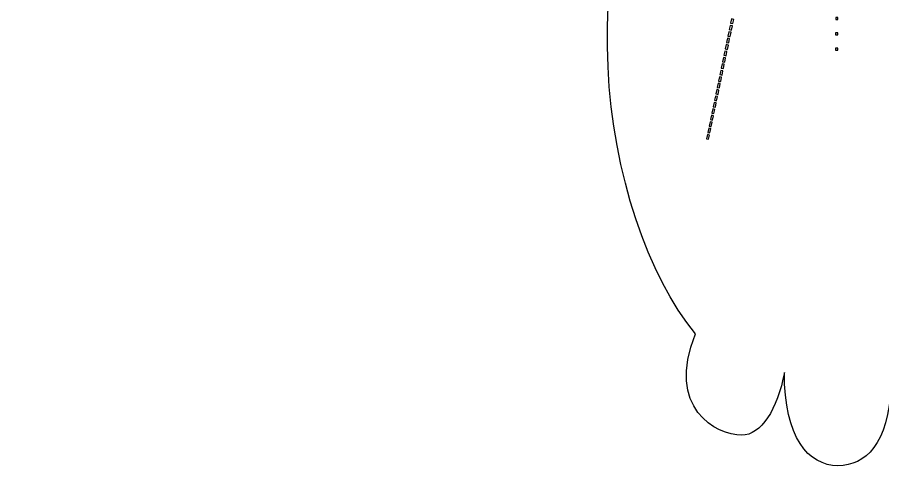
# Model space of a CAD drawing. Header units: centimetres. Extents: x -14.4 to 14.4, y -14.4 to 14.4.
# Drawn here: x -13.05 to 0.59, y -13.32 to -6.26 of the extents above; entities that cross this region are included whole.
import ezdxf
from ezdxf.lldxf.tags import DXFTag

# ---------------------------------------------------------------- set-up
doc = ezdxf.new("R2010")
doc.units = ezdxf.units.CM
doc.header["$MEASUREMENT"] = 0
doc.layers.add('Layer 1', color=7, linetype='Continuous')
tags = doc.linetypes.add('New Line1', pattern=[39354470.199999996, 4372718.9, -34981751.3]).pattern_tags.tags
tags[6:7] = [DXFTag(74, 4), DXFTag(75, 0), DXFTag(340, '0'), DXFTag(46, 1.0), DXFTag(50, 0.0), DXFTag(44, 0.0), DXFTag(45, 0.0)]
tags[4:5] = [DXFTag(74, 4), DXFTag(75, 0), DXFTag(340, '0'), DXFTag(46, 1.0), DXFTag(50, 0.0), DXFTag(44, 0.0), DXFTag(45, 0.0)]
tags = doc.linetypes.add('New Line449', pattern=[39354470.199999996, 4372718.9, -34981751.3]).pattern_tags.tags
tags[6:7] = [DXFTag(74, 4), DXFTag(75, 0), DXFTag(340, '0'), DXFTag(46, 1.0), DXFTag(50, 0.0), DXFTag(44, 0.0), DXFTag(45, 0.0)]
tags[4:5] = [DXFTag(74, 4), DXFTag(75, 0), DXFTag(340, '0'), DXFTag(46, 1.0), DXFTag(50, 0.0), DXFTag(44, 0.0), DXFTag(45, 0.0)]
tags = doc.linetypes.add('New Line450', pattern=[39354470.199999996, 4372718.9, -34981751.3]).pattern_tags.tags
tags[6:7] = [DXFTag(74, 4), DXFTag(75, 0), DXFTag(340, '0'), DXFTag(46, 1.0), DXFTag(50, 0.0), DXFTag(44, 0.0), DXFTag(45, 0.0)]
tags[4:5] = [DXFTag(74, 4), DXFTag(75, 0), DXFTag(340, '0'), DXFTag(46, 1.0), DXFTag(50, 0.0), DXFTag(44, 0.0), DXFTag(45, 0.0)]
tags = doc.linetypes.add('New Line452', pattern=[39354470.199999996, 4372718.9, -34981751.3]).pattern_tags.tags
tags[6:7] = [DXFTag(74, 4), DXFTag(75, 0), DXFTag(340, '0'), DXFTag(46, 1.0), DXFTag(50, 0.0), DXFTag(44, 0.0), DXFTag(45, 0.0)]
tags[4:5] = [DXFTag(74, 4), DXFTag(75, 0), DXFTag(340, '0'), DXFTag(46, 1.0), DXFTag(50, 0.0), DXFTag(44, 0.0), DXFTag(45, 0.0)]
tags = doc.linetypes.add('New Line454', pattern=[39354470.199999996, 4372718.9, -34981751.3]).pattern_tags.tags
tags[6:7] = [DXFTag(74, 4), DXFTag(75, 0), DXFTag(340, '0'), DXFTag(46, 1.0), DXFTag(50, 0.0), DXFTag(44, 0.0), DXFTag(45, 0.0)]
tags[4:5] = [DXFTag(74, 4), DXFTag(75, 0), DXFTag(340, '0'), DXFTag(46, 1.0), DXFTag(50, 0.0), DXFTag(44, 0.0), DXFTag(45, 0.0)]
tags = doc.linetypes.add('New Line456', pattern=[39354470.199999996, 4372718.9, -34981751.3]).pattern_tags.tags
tags[6:7] = [DXFTag(74, 4), DXFTag(75, 0), DXFTag(340, '0'), DXFTag(46, 1.0), DXFTag(50, 0.0), DXFTag(44, 0.0), DXFTag(45, 0.0)]
tags[4:5] = [DXFTag(74, 4), DXFTag(75, 0), DXFTag(340, '0'), DXFTag(46, 1.0), DXFTag(50, 0.0), DXFTag(44, 0.0), DXFTag(45, 0.0)]
tags = doc.linetypes.add('New Line457', pattern=[39354470.199999996, 4372718.9, -34981751.3]).pattern_tags.tags
tags[6:7] = [DXFTag(74, 4), DXFTag(75, 0), DXFTag(340, '0'), DXFTag(46, 1.0), DXFTag(50, 0.0), DXFTag(44, 0.0), DXFTag(45, 0.0)]
tags[4:5] = [DXFTag(74, 4), DXFTag(75, 0), DXFTag(340, '0'), DXFTag(46, 1.0), DXFTag(50, 0.0), DXFTag(44, 0.0), DXFTag(45, 0.0)]
tags = doc.linetypes.add('New Line459', pattern=[39354470.199999996, 4372718.9, -34981751.3]).pattern_tags.tags
tags[6:7] = [DXFTag(74, 4), DXFTag(75, 0), DXFTag(340, '0'), DXFTag(46, 1.0), DXFTag(50, 0.0), DXFTag(44, 0.0), DXFTag(45, 0.0)]
tags[4:5] = [DXFTag(74, 4), DXFTag(75, 0), DXFTag(340, '0'), DXFTag(46, 1.0), DXFTag(50, 0.0), DXFTag(44, 0.0), DXFTag(45, 0.0)]
tags = doc.linetypes.add('New Line461', pattern=[39354470.199999996, 4372718.9, -34981751.3]).pattern_tags.tags
tags[6:7] = [DXFTag(74, 4), DXFTag(75, 0), DXFTag(340, '0'), DXFTag(46, 1.0), DXFTag(50, 0.0), DXFTag(44, 0.0), DXFTag(45, 0.0)]
tags[4:5] = [DXFTag(74, 4), DXFTag(75, 0), DXFTag(340, '0'), DXFTag(46, 1.0), DXFTag(50, 0.0), DXFTag(44, 0.0), DXFTag(45, 0.0)]
tags = doc.linetypes.add('New Line462', pattern=[39354470.199999996, 4372718.9, -34981751.3]).pattern_tags.tags
tags[6:7] = [DXFTag(74, 4), DXFTag(75, 0), DXFTag(340, '0'), DXFTag(46, 1.0), DXFTag(50, 0.0), DXFTag(44, 0.0), DXFTag(45, 0.0)]
tags[4:5] = [DXFTag(74, 4), DXFTag(75, 0), DXFTag(340, '0'), DXFTag(46, 1.0), DXFTag(50, 0.0), DXFTag(44, 0.0), DXFTag(45, 0.0)]
tags = doc.linetypes.add('New Line464', pattern=[39354470.199999996, 4372718.9, -34981751.3]).pattern_tags.tags
tags[6:7] = [DXFTag(74, 4), DXFTag(75, 0), DXFTag(340, '0'), DXFTag(46, 1.0), DXFTag(50, 0.0), DXFTag(44, 0.0), DXFTag(45, 0.0)]
tags[4:5] = [DXFTag(74, 4), DXFTag(75, 0), DXFTag(340, '0'), DXFTag(46, 1.0), DXFTag(50, 0.0), DXFTag(44, 0.0), DXFTag(45, 0.0)]
tags = doc.linetypes.add('New Line466', pattern=[39354470.199999996, 4372718.9, -34981751.3]).pattern_tags.tags
tags[6:7] = [DXFTag(74, 4), DXFTag(75, 0), DXFTag(340, '0'), DXFTag(46, 1.0), DXFTag(50, 0.0), DXFTag(44, 0.0), DXFTag(45, 0.0)]
tags[4:5] = [DXFTag(74, 4), DXFTag(75, 0), DXFTag(340, '0'), DXFTag(46, 1.0), DXFTag(50, 0.0), DXFTag(44, 0.0), DXFTag(45, 0.0)]
tags = doc.linetypes.add('New Line468', pattern=[39354470.199999996, 4372718.9, -34981751.3]).pattern_tags.tags
tags[6:7] = [DXFTag(74, 4), DXFTag(75, 0), DXFTag(340, '0'), DXFTag(46, 1.0), DXFTag(50, 0.0), DXFTag(44, 0.0), DXFTag(45, 0.0)]
tags[4:5] = [DXFTag(74, 4), DXFTag(75, 0), DXFTag(340, '0'), DXFTag(46, 1.0), DXFTag(50, 0.0), DXFTag(44, 0.0), DXFTag(45, 0.0)]
tags = doc.linetypes.add('New Line470', pattern=[39354470.199999996, 4372718.9, -34981751.3]).pattern_tags.tags
tags[6:7] = [DXFTag(74, 4), DXFTag(75, 0), DXFTag(340, '0'), DXFTag(46, 1.0), DXFTag(50, 0.0), DXFTag(44, 0.0), DXFTag(45, 0.0)]
tags[4:5] = [DXFTag(74, 4), DXFTag(75, 0), DXFTag(340, '0'), DXFTag(46, 1.0), DXFTag(50, 0.0), DXFTag(44, 0.0), DXFTag(45, 0.0)]
tags = doc.linetypes.add('New Line472', pattern=[39354470.199999996, 4372718.9, -34981751.3]).pattern_tags.tags
tags[6:7] = [DXFTag(74, 4), DXFTag(75, 0), DXFTag(340, '0'), DXFTag(46, 1.0), DXFTag(50, 0.0), DXFTag(44, 0.0), DXFTag(45, 0.0)]
tags[4:5] = [DXFTag(74, 4), DXFTag(75, 0), DXFTag(340, '0'), DXFTag(46, 1.0), DXFTag(50, 0.0), DXFTag(44, 0.0), DXFTag(45, 0.0)]
tags = doc.linetypes.add('New Line474', pattern=[39354470.199999996, 4372718.9, -34981751.3]).pattern_tags.tags
tags[6:7] = [DXFTag(74, 4), DXFTag(75, 0), DXFTag(340, '0'), DXFTag(46, 1.0), DXFTag(50, 0.0), DXFTag(44, 0.0), DXFTag(45, 0.0)]
tags[4:5] = [DXFTag(74, 4), DXFTag(75, 0), DXFTag(340, '0'), DXFTag(46, 1.0), DXFTag(50, 0.0), DXFTag(44, 0.0), DXFTag(45, 0.0)]
tags = doc.linetypes.add('New Line476', pattern=[39354470.199999996, 4372718.9, -34981751.3]).pattern_tags.tags
tags[6:7] = [DXFTag(74, 4), DXFTag(75, 0), DXFTag(340, '0'), DXFTag(46, 1.0), DXFTag(50, 0.0), DXFTag(44, 0.0), DXFTag(45, 0.0)]
tags[4:5] = [DXFTag(74, 4), DXFTag(75, 0), DXFTag(340, '0'), DXFTag(46, 1.0), DXFTag(50, 0.0), DXFTag(44, 0.0), DXFTag(45, 0.0)]
tags = doc.linetypes.add('New Line478', pattern=[39354470.199999996, 4372718.9, -34981751.3]).pattern_tags.tags
tags[6:7] = [DXFTag(74, 4), DXFTag(75, 0), DXFTag(340, '0'), DXFTag(46, 1.0), DXFTag(50, 0.0), DXFTag(44, 0.0), DXFTag(45, 0.0)]
tags[4:5] = [DXFTag(74, 4), DXFTag(75, 0), DXFTag(340, '0'), DXFTag(46, 1.0), DXFTag(50, 0.0), DXFTag(44, 0.0), DXFTag(45, 0.0)]
tags = doc.linetypes.add('New Line480', pattern=[39354470.199999996, 4372718.9, -34981751.3]).pattern_tags.tags
tags[6:7] = [DXFTag(74, 4), DXFTag(75, 0), DXFTag(340, '0'), DXFTag(46, 1.0), DXFTag(50, 0.0), DXFTag(44, 0.0), DXFTag(45, 0.0)]
tags[4:5] = [DXFTag(74, 4), DXFTag(75, 0), DXFTag(340, '0'), DXFTag(46, 1.0), DXFTag(50, 0.0), DXFTag(44, 0.0), DXFTag(45, 0.0)]
tags = doc.linetypes.add('New Line482', pattern=[39354470.199999996, 4372718.9, -34981751.3]).pattern_tags.tags
tags[6:7] = [DXFTag(74, 4), DXFTag(75, 0), DXFTag(340, '0'), DXFTag(46, 1.0), DXFTag(50, 0.0), DXFTag(44, 0.0), DXFTag(45, 0.0)]
tags[4:5] = [DXFTag(74, 4), DXFTag(75, 0), DXFTag(340, '0'), DXFTag(46, 1.0), DXFTag(50, 0.0), DXFTag(44, 0.0), DXFTag(45, 0.0)]
tags = doc.linetypes.add('New Line484', pattern=[39354470.199999996, 4372718.9, -34981751.3]).pattern_tags.tags
tags[6:7] = [DXFTag(74, 4), DXFTag(75, 0), DXFTag(340, '0'), DXFTag(46, 1.0), DXFTag(50, 0.0), DXFTag(44, 0.0), DXFTag(45, 0.0)]
tags[4:5] = [DXFTag(74, 4), DXFTag(75, 0), DXFTag(340, '0'), DXFTag(46, 1.0), DXFTag(50, 0.0), DXFTag(44, 0.0), DXFTag(45, 0.0)]
tags = doc.linetypes.add('New Line486', pattern=[39354470.199999996, 4372718.9, -34981751.3]).pattern_tags.tags
tags[6:7] = [DXFTag(74, 4), DXFTag(75, 0), DXFTag(340, '0'), DXFTag(46, 1.0), DXFTag(50, 0.0), DXFTag(44, 0.0), DXFTag(45, 0.0)]
tags[4:5] = [DXFTag(74, 4), DXFTag(75, 0), DXFTag(340, '0'), DXFTag(46, 1.0), DXFTag(50, 0.0), DXFTag(44, 0.0), DXFTag(45, 0.0)]
tags = doc.linetypes.add('New Line488', pattern=[39354470.199999996, 4372718.9, -34981751.3]).pattern_tags.tags
tags[6:7] = [DXFTag(74, 4), DXFTag(75, 0), DXFTag(340, '0'), DXFTag(46, 1.0), DXFTag(50, 0.0), DXFTag(44, 0.0), DXFTag(45, 0.0)]
tags[4:5] = [DXFTag(74, 4), DXFTag(75, 0), DXFTag(340, '0'), DXFTag(46, 1.0), DXFTag(50, 0.0), DXFTag(44, 0.0), DXFTag(45, 0.0)]

msp = doc.modelspace()

# ---------------------------------------------------------------- linework, layer by layer
at = {"layer": 'Layer 1', "color": 16, "linetype": 'New Line1', "lineweight": 25}
msp.add_open_spline([(0.12846, 13.36284), (-0.33776, 13.36284), (-0.71601, 12.92147), (-0.71601, 11.89579), (-0.71601, 11.89579), (-0.82514, 12.47589), (-1.08516, 12.88459), (-1.38813, 12.88459), (-1.38813, 12.88459), (-1.78939, 12.88459), (-2.58808, 12.45567), (-2.11519, 11.28505), (-2.11519, 11.28505), (-3.63478, 9.46595), (-4.28084, 4.82834), (-2.11412, 2.37828), (-2.11412, 2.37828), (-4.57524, 4.49917), (-9.16838, 3.85118), (-10.97673, 2.34058), (-10.97673, 2.34058), (-12.14735, 2.81347), (-12.57626, 2.01478), (-12.57626, 1.61352), (-12.57626, 1.61352), (-12.57626, 1.31055), (-12.16756, 1.05052), (-11.58746, 0.94139), (-11.58746, 0.94139), (-12.61315, 0.94139), (-13.05451, 0.56315), (-13.05451, 0.09693), (-13.05451, 0.09693), (-13.05451, -0.33846), (-12.71917, -0.6966), (-11.7878, -0.74216), (-11.7878, -0.74216), (-12.22709, -0.87177), (-12.5181, -1.09727), (-12.5181, -1.35289), (-12.5181, -1.35289), (-12.5181, -1.75415), (-12.33591, -2.69676), (-10.91856, -2.07995), (-10.91856, -2.07995), (-9.66314, -3.79138), (-5.02522, -4.40025), (-2.37909, -2.35246), (-2.37909, -2.35246), (-4.52343, -4.80799), (-3.87706, -9.42383), (-2.36186, -11.23769), (-2.36186, -11.23769), (-2.83475, -12.40831), (-2.03606, -12.83723), (-1.6348, -12.83723), (-1.6348, -12.83723), (-1.33182, -12.83723), (-1.0718, -12.42853), (-0.96267, -11.84843), (-0.96267, -11.84843), (-0.96267, -12.87411), (-0.58442, -13.31547), (-0.1182, -13.31547), (-0.1182, -13.31547), (0.31719, -13.31547), (0.67533, -12.98013), (0.72088, -12.04877), (0.72088, -12.04877), (0.8505, -12.48806), (1.07599, -12.77906), (1.33162, -12.77906), (1.33162, -12.77906), (1.73288, -12.77906), (2.67549, -12.59687), (2.05868, -11.17953), (2.05868, -11.17953), (3.82119, -9.88663), (4.4142, -5.00618), (2.14054, -2.40847), (2.14054, -2.40847), (4.73811, -4.6827), (9.61968, -4.08925), (10.91267, -2.32661), (10.91267, -2.32661), (12.33002, -2.94343), (12.5122, -2.00081), (12.51221, -1.59955), (12.51221, -1.59955), (12.51221, -1.34393), (12.2212, -1.11843), (11.78191, -0.98882), (11.78191, -0.98882), (12.71327, -0.94326), (13.04862, -0.58512), (13.04862, -0.14974), (13.04862, -0.14974), (13.04862, 0.31648), (12.60725, 0.69473), (11.58157, 0.69473), (11.58157, 0.69473), (12.16167, 0.80386), (12.57037, 1.06388), (12.57037, 1.36686), (12.57037, 1.36686), (12.57037, 1.76812), (12.14146, 2.56681), (10.97083, 2.09392), (10.97083, 2.09392), (9.1482, 3.61646), (4.49635, 4.26289), (2.05006, 2.081), (2.05006, 2.081), (2.04519, 2.08513), (2.03987, 2.08874), (2.03498, 2.09284), (2.03498, 2.09284), (4.71719, 4.569), (4.15384, 9.87092), (2.30534, 11.22689), (2.30534, 11.22689), (2.92215, 12.64423), (1.97954, 12.82642), (1.57828, 12.82643), (1.57828, 12.82643), (1.32266, 12.82643), (1.09716, 12.53542), (0.96755, 12.09613), (0.96755, 12.09613), (0.92199, 13.02749), (0.56385, 13.36284), (0.12846, 13.36284)], degree=3, knots=[0, 0, 0, 0, 0.02941176, 0.02941176, 0.02941176, 0.02941176, 0.05882353, 0.05882353, 0.05882353, 0.05882353, 0.08823529, 0.08823529, 0.08823529, 0.08823529, 0.11764706, 0.11764706, 0.11764706, 0.11764706, 0.14705882, 0.14705882, 0.14705882, 0.14705882, 0.17647059, 0.17647059, 0.17647059, 0.17647059, 0.20588235, 0.20588235, 0.20588235, 0.20588235, 0.23529412, 0.23529412, 0.23529412, 0.23529412, 0.26470588, 0.26470588, 0.26470588, 0.26470588, 0.29411765, 0.29411765, 0.29411765, 0.29411765, 0.32352941, 0.32352941, 0.32352941, 0.32352941, 0.35294118, 0.35294118, 0.35294118, 0.35294118, 0.38235294, 0.38235294, 0.38235294, 0.38235294, 0.41176471, 0.41176471, 0.41176471, 0.41176471, 0.44117647, 0.44117647, 0.44117647, 0.44117647, 0.47058824, 0.47058824, 0.47058824, 0.47058824, 0.5, 0.5, 0.5, 0.5, 0.52941176, 0.52941176, 0.52941176, 0.52941176, 0.55882353, 0.55882353, 0.55882353, 0.55882353, 0.58823529, 0.58823529, 0.58823529, 0.58823529, 0.61764706, 0.61764706, 0.61764706, 0.61764706, 0.64705882, 0.64705882, 0.64705882, 0.64705882, 0.67647059, 0.67647059, 0.67647059, 0.67647059, 0.70588235, 0.70588235, 0.70588235, 0.70588235, 0.73529412, 0.73529412, 0.73529412, 0.73529412, 0.76470588, 0.76470588, 0.76470588, 0.76470588, 0.79411765, 0.79411765, 0.79411765, 0.79411765, 0.82352941, 0.82352941, 0.82352941, 0.82352941, 0.85294118, 0.85294118, 0.85294118, 0.85294118, 0.88235294, 0.88235294, 0.88235294, 0.88235294, 0.91176471, 0.91176471, 0.91176471, 0.91176471, 0.94117647, 0.94117647, 0.94117647, 0.94117647, 1, 1, 1, 1], dxfattribs=at)
at = {"layer": 'Layer 1', "color": 16, "linetype": 'New Line449', "lineweight": 25}
msp.add_open_spline([(-0.15374, -6.25921), (-0.15374, -6.25921), (-0.11928, -6.25921), (-0.11928, -6.25921), (-0.11928, -6.25921), (-0.11928, -6.25921), (-0.11928, -6.29368), (-0.11928, -6.29368), (-0.11928, -6.29368), (-0.11928, -6.29368), (-0.15374, -6.29368), (-0.15374, -6.29368), (-0.15374, -6.29368), (-0.15374, -6.29368), (-0.15374, -6.25921), (-0.15374, -6.25921)], degree=3, knots=[0, 0, 0, 0, 0.2, 0.2, 0.2, 0.2, 0.4, 0.4, 0.4, 0.4, 0.6, 0.6, 0.6, 0.6, 1, 1, 1, 1], dxfattribs=at)
at = {"layer": 'Layer 1', "color": 16, "linetype": 'New Line452', "lineweight": 25}
msp.add_open_spline([(-1.81683, -6.38308), (-1.81683, -6.38308), (-1.78236, -6.38954), (-1.78236, -6.38954), (-1.78236, -6.38954), (-1.78236, -6.38954), (-1.79636, -6.4574), (-1.79636, -6.4574), (-1.79636, -6.4574), (-1.79636, -6.4574), (-1.83083, -6.45094), (-1.83083, -6.45094), (-1.83083, -6.45094), (-1.83083, -6.45094), (-1.81683, -6.38308), (-1.81683, -6.38308)], degree=3, knots=[0, 0, 0, 0, 0.2, 0.2, 0.2, 0.2, 0.4, 0.4, 0.4, 0.4, 0.6, 0.6, 0.6, 0.6, 1, 1, 1, 1], dxfattribs=at)
at = {"layer": 'Layer 1', "color": 16, "linetype": 'New Line450', "lineweight": 25}
msp.add_open_spline([(-1.79529, -6.28183), (-1.79529, -6.28183), (-1.7619, -6.28937), (-1.7619, -6.28937), (-1.7619, -6.28937), (-1.7619, -6.28937), (-1.7759, -6.35615), (-1.7759, -6.35615), (-1.7759, -6.35615), (-1.7759, -6.35615), (-1.80929, -6.34969), (-1.80929, -6.34969), (-1.80929, -6.34969), (-1.80929, -6.34969), (-1.79529, -6.28183), (-1.79529, -6.28183)], degree=3, knots=[0, 0, 0, 0, 0.2, 0.2, 0.2, 0.2, 0.4, 0.4, 0.4, 0.4, 0.6, 0.6, 0.6, 0.6, 1, 1, 1, 1], dxfattribs=at)
at = {"layer": 'Layer 1', "color": 16, "linetype": 'New Line454', "lineweight": 25}
msp.add_open_spline([(-1.8373, -6.48433), (-1.8373, -6.48433), (-1.8039, -6.49079), (-1.8039, -6.49079), (-1.8039, -6.49079), (-1.8039, -6.49079), (-1.81791, -6.55865), (-1.81791, -6.55865), (-1.81791, -6.55865), (-1.81791, -6.55865), (-1.8513, -6.55219), (-1.8513, -6.55219), (-1.8513, -6.55219), (-1.8513, -6.55219), (-1.8373, -6.48433), (-1.8373, -6.48433)], degree=3, knots=[0, 0, 0, 0, 0.2, 0.2, 0.2, 0.2, 0.4, 0.4, 0.4, 0.4, 0.6, 0.6, 0.6, 0.6, 1, 1, 1, 1], dxfattribs=at)
at = {"layer": 'Layer 1', "color": 16, "linetype": 'New Line456', "lineweight": 25}
msp.add_open_spline([(-0.15482, -6.50048), (-0.15482, -6.50048), (-0.12035, -6.50048), (-0.12035, -6.50048), (-0.12035, -6.50048), (-0.12035, -6.50048), (-0.12035, -6.53495), (-0.12035, -6.53495), (-0.12035, -6.53495), (-0.12035, -6.53495), (-0.15482, -6.53495), (-0.15482, -6.53495), (-0.15482, -6.53495), (-0.15482, -6.53495), (-0.15482, -6.50048), (-0.15482, -6.50048)], degree=3, knots=[0, 0, 0, 0, 0.2, 0.2, 0.2, 0.2, 0.4, 0.4, 0.4, 0.4, 0.6, 0.6, 0.6, 0.6, 1, 1, 1, 1], dxfattribs=at)
at = {"layer": 'Layer 1', "color": 16, "linetype": 'New Line457', "lineweight": 25}
msp.add_open_spline([(-1.85884, -6.58558), (-1.85884, -6.58558), (-1.82545, -6.59204), (-1.82545, -6.59204), (-1.82545, -6.59204), (-1.82545, -6.59204), (-1.83945, -6.6599), (-1.83945, -6.6599), (-1.83945, -6.6599), (-1.83945, -6.6599), (-1.87284, -6.65344), (-1.87284, -6.65344), (-1.87284, -6.65344), (-1.87284, -6.65344), (-1.85884, -6.58558), (-1.85884, -6.58558)], degree=3, knots=[0, 0, 0, 0, 0.2, 0.2, 0.2, 0.2, 0.4, 0.4, 0.4, 0.4, 0.6, 0.6, 0.6, 0.6, 1, 1, 1, 1], dxfattribs=at)
at = {"layer": 'Layer 1', "color": 16, "linetype": 'New Line462', "lineweight": 25}
msp.add_open_spline([(-1.90085, -6.78808), (-1.90085, -6.78808), (-1.86746, -6.79454), (-1.86746, -6.79454), (-1.86746, -6.79454), (-1.86746, -6.79454), (-1.88146, -6.8624), (-1.88146, -6.8624), (-1.88146, -6.8624), (-1.88146, -6.8624), (-1.91485, -6.85486), (-1.91485, -6.85486), (-1.91485, -6.85486), (-1.91485, -6.85486), (-1.90085, -6.78808), (-1.90085, -6.78808)], degree=3, knots=[0, 0, 0, 0, 0.2, 0.2, 0.2, 0.2, 0.4, 0.4, 0.4, 0.4, 0.6, 0.6, 0.6, 0.6, 1, 1, 1, 1], dxfattribs=at)
at = {"layer": 'Layer 1', "color": 16, "linetype": 'New Line459', "lineweight": 25}
msp.add_open_spline([(-1.88038, -6.68683), (-1.88038, -6.68683), (-1.84591, -6.69329), (-1.84591, -6.69329), (-1.84591, -6.69329), (-1.84591, -6.69329), (-1.85992, -6.76115), (-1.85992, -6.76115), (-1.85992, -6.76115), (-1.85992, -6.76115), (-1.89438, -6.75361), (-1.89438, -6.75361), (-1.89438, -6.75361), (-1.89438, -6.75361), (-1.88038, -6.68683), (-1.88038, -6.68683)], degree=3, knots=[0, 0, 0, 0, 0.2, 0.2, 0.2, 0.2, 0.4, 0.4, 0.4, 0.4, 0.6, 0.6, 0.6, 0.6, 1, 1, 1, 1], dxfattribs=at)
at = {"layer": 'Layer 1', "color": 16, "linetype": 'New Line461', "lineweight": 25}
msp.add_open_spline([(-0.1559, -6.74176), (-0.1559, -6.74176), (-0.12143, -6.74176), (-0.12143, -6.74176), (-0.12143, -6.74176), (-0.12143, -6.74176), (-0.12143, -6.77623), (-0.12143, -6.77623), (-0.12143, -6.77623), (-0.12143, -6.77623), (-0.1559, -6.77623), (-0.1559, -6.77623), (-0.1559, -6.77623), (-0.1559, -6.77623), (-0.1559, -6.74176), (-0.1559, -6.74176)], degree=3, knots=[0, 0, 0, 0, 0.2, 0.2, 0.2, 0.2, 0.4, 0.4, 0.4, 0.4, 0.6, 0.6, 0.6, 0.6, 1, 1, 1, 1], dxfattribs=at)
at = {"layer": 'Layer 1', "color": 16, "linetype": 'New Line464', "lineweight": 25}
msp.add_open_spline([(-1.92239, -6.88933), (-1.92239, -6.88933), (-1.889, -6.89579), (-1.889, -6.89579), (-1.889, -6.89579), (-1.889, -6.89579), (-1.903, -6.96365), (-1.903, -6.96365), (-1.903, -6.96365), (-1.903, -6.96365), (-1.93639, -6.95611), (-1.93639, -6.95611), (-1.93639, -6.95611), (-1.93639, -6.95611), (-1.92239, -6.88933), (-1.92239, -6.88933)], degree=3, knots=[0, 0, 0, 0, 0.2, 0.2, 0.2, 0.2, 0.4, 0.4, 0.4, 0.4, 0.6, 0.6, 0.6, 0.6, 1, 1, 1, 1], dxfattribs=at)
at = {"layer": 'Layer 1', "color": 16, "linetype": 'New Line468', "lineweight": 25}
msp.add_open_spline([(-1.9644, -7.09183), (-1.9644, -7.09183), (-1.93101, -7.09829), (-1.93101, -7.09829), (-1.93101, -7.09829), (-1.93101, -7.09829), (-1.94501, -7.16615), (-1.94501, -7.16615), (-1.94501, -7.16615), (-1.94501, -7.16615), (-1.9784, -7.15861), (-1.9784, -7.15861), (-1.9784, -7.15861), (-1.9784, -7.15861), (-1.9644, -7.09183), (-1.9644, -7.09183)], degree=3, knots=[0, 0, 0, 0, 0.2, 0.2, 0.2, 0.2, 0.4, 0.4, 0.4, 0.4, 0.6, 0.6, 0.6, 0.6, 1, 1, 1, 1], dxfattribs=at)
at = {"layer": 'Layer 1', "color": 16, "linetype": 'New Line466', "lineweight": 25}
msp.add_open_spline([(-1.94393, -6.99058), (-1.94393, -6.99058), (-1.90946, -6.99704), (-1.90946, -6.99704), (-1.90946, -6.99704), (-1.90946, -6.99704), (-1.92347, -7.0649), (-1.92347, -7.0649), (-1.92347, -7.0649), (-1.92347, -7.0649), (-1.95793, -7.05736), (-1.95793, -7.05736), (-1.95793, -7.05736), (-1.95793, -7.05736), (-1.94393, -6.99058), (-1.94393, -6.99058)], degree=3, knots=[0, 0, 0, 0, 0.2, 0.2, 0.2, 0.2, 0.4, 0.4, 0.4, 0.4, 0.6, 0.6, 0.6, 0.6, 1, 1, 1, 1], dxfattribs=at)
at = {"layer": 'Layer 1', "color": 16, "linetype": 'New Line470', "lineweight": 25}
msp.add_open_spline([(-1.98594, -7.19308), (-1.98594, -7.19308), (-1.95255, -7.19954), (-1.95255, -7.19954), (-1.95255, -7.19954), (-1.95255, -7.19954), (-1.96655, -7.2674), (-1.96655, -7.2674), (-1.96655, -7.2674), (-1.96655, -7.2674), (-1.99994, -7.25986), (-1.99994, -7.25986), (-1.99994, -7.25986), (-1.99994, -7.25986), (-1.98594, -7.19308), (-1.98594, -7.19308)], degree=3, knots=[0, 0, 0, 0, 0.2, 0.2, 0.2, 0.2, 0.4, 0.4, 0.4, 0.4, 0.6, 0.6, 0.6, 0.6, 1, 1, 1, 1], dxfattribs=at)
at = {"layer": 'Layer 1', "color": 16, "linetype": 'New Line472', "lineweight": 25}
msp.add_open_spline([(-2.00748, -7.29433), (-2.00748, -7.29433), (-1.97301, -7.30079), (-1.97301, -7.30079), (-1.97301, -7.30079), (-1.97301, -7.30079), (-1.98702, -7.36865), (-1.98702, -7.36865), (-1.98702, -7.36865), (-1.98702, -7.36865), (-2.02148, -7.36111), (-2.02148, -7.36111), (-2.02148, -7.36111), (-2.02148, -7.36111), (-2.00748, -7.29433), (-2.00748, -7.29433)], degree=3, knots=[0, 0, 0, 0, 0.2, 0.2, 0.2, 0.2, 0.4, 0.4, 0.4, 0.4, 0.6, 0.6, 0.6, 0.6, 1, 1, 1, 1], dxfattribs=at)
at = {"layer": 'Layer 1', "color": 16, "linetype": 'New Line476', "lineweight": 25}
msp.add_open_spline([(-2.04949, -7.49683), (-2.04949, -7.49683), (-2.0161, -7.50329), (-2.0161, -7.50329), (-2.0161, -7.50329), (-2.0161, -7.50329), (-2.0301, -7.57115), (-2.0301, -7.57115), (-2.0301, -7.57115), (-2.0301, -7.57115), (-2.06349, -7.56361), (-2.06349, -7.56361), (-2.06349, -7.56361), (-2.06349, -7.56361), (-2.04949, -7.49683), (-2.04949, -7.49683)], degree=3, knots=[0, 0, 0, 0, 0.2, 0.2, 0.2, 0.2, 0.4, 0.4, 0.4, 0.4, 0.6, 0.6, 0.6, 0.6, 1, 1, 1, 1], dxfattribs=at)
at = {"layer": 'Layer 1', "color": 16, "linetype": 'New Line474', "lineweight": 25}
msp.add_open_spline([(-2.02795, -7.39558), (-2.02795, -7.39558), (-1.99456, -7.40204), (-1.99456, -7.40204), (-1.99456, -7.40204), (-1.99456, -7.40204), (-2.00856, -7.4699), (-2.00856, -7.4699), (-2.00856, -7.4699), (-2.00856, -7.4699), (-2.04195, -7.46236), (-2.04195, -7.46236), (-2.04195, -7.46236), (-2.04195, -7.46236), (-2.02795, -7.39558), (-2.02795, -7.39558)], degree=3, knots=[0, 0, 0, 0, 0.2, 0.2, 0.2, 0.2, 0.4, 0.4, 0.4, 0.4, 0.6, 0.6, 0.6, 0.6, 1, 1, 1, 1], dxfattribs=at)
at = {"layer": 'Layer 1', "color": 16, "linetype": 'New Line478', "lineweight": 25}
msp.add_open_spline([(-2.07103, -7.597), (-2.07103, -7.597), (-2.03656, -7.60454), (-2.03656, -7.60454), (-2.03656, -7.60454), (-2.03656, -7.60454), (-2.05057, -7.6724), (-2.05057, -7.6724), (-2.05057, -7.6724), (-2.05057, -7.6724), (-2.08503, -7.66486), (-2.08503, -7.66486), (-2.08503, -7.66486), (-2.08503, -7.66486), (-2.07103, -7.597), (-2.07103, -7.597)], degree=3, knots=[0, 0, 0, 0, 0.2, 0.2, 0.2, 0.2, 0.4, 0.4, 0.4, 0.4, 0.6, 0.6, 0.6, 0.6, 1, 1, 1, 1], dxfattribs=at)
at = {"layer": 'Layer 1', "color": 16, "linetype": 'New Line480', "lineweight": 25}
msp.add_open_spline([(-2.0915, -7.69825), (-2.0915, -7.69825), (-2.05811, -7.70579), (-2.05811, -7.70579), (-2.05811, -7.70579), (-2.05811, -7.70579), (-2.07211, -7.77365), (-2.07211, -7.77365), (-2.07211, -7.77365), (-2.07211, -7.77365), (-2.1055, -7.76611), (-2.1055, -7.76611), (-2.1055, -7.76611), (-2.1055, -7.76611), (-2.0915, -7.69825), (-2.0915, -7.69825)], degree=3, knots=[0, 0, 0, 0, 0.2, 0.2, 0.2, 0.2, 0.4, 0.4, 0.4, 0.4, 0.6, 0.6, 0.6, 0.6, 1, 1, 1, 1], dxfattribs=at)
at = {"layer": 'Layer 1', "color": 16, "linetype": 'New Line484', "lineweight": 25}
msp.add_open_spline([(-2.13458, -7.90075), (-2.13458, -7.90075), (-2.10011, -7.90829), (-2.10011, -7.90829), (-2.10011, -7.90829), (-2.10011, -7.90829), (-2.11412, -7.97615), (-2.11412, -7.97615), (-2.11412, -7.97615), (-2.11412, -7.97615), (-2.14859, -7.96861), (-2.14859, -7.96861), (-2.14859, -7.96861), (-2.14859, -7.96861), (-2.13458, -7.90075), (-2.13458, -7.90075)], degree=3, knots=[0, 0, 0, 0, 0.2, 0.2, 0.2, 0.2, 0.4, 0.4, 0.4, 0.4, 0.6, 0.6, 0.6, 0.6, 1, 1, 1, 1], dxfattribs=at)
at = {"layer": 'Layer 1', "color": 16, "linetype": 'New Line482', "lineweight": 25}
msp.add_open_spline([(-2.11304, -7.7995), (-2.11304, -7.7995), (-2.07965, -7.80704), (-2.07965, -7.80704), (-2.07965, -7.80704), (-2.07965, -7.80704), (-2.09365, -7.8749), (-2.09365, -7.8749), (-2.09365, -7.8749), (-2.09365, -7.8749), (-2.12704, -7.86736), (-2.12704, -7.86736), (-2.12704, -7.86736), (-2.12704, -7.86736), (-2.11304, -7.7995), (-2.11304, -7.7995)], degree=3, knots=[0, 0, 0, 0, 0.2, 0.2, 0.2, 0.2, 0.4, 0.4, 0.4, 0.4, 0.6, 0.6, 0.6, 0.6, 1, 1, 1, 1], dxfattribs=at)
at = {"layer": 'Layer 1', "color": 16, "linetype": 'New Line486', "lineweight": 25}
msp.add_open_spline([(-2.15505, -8.002), (-2.15505, -8.002), (-2.12166, -8.00954), (-2.12166, -8.00954), (-2.12166, -8.00954), (-2.12166, -8.00954), (-2.13566, -8.0774), (-2.13566, -8.0774), (-2.13566, -8.0774), (-2.13566, -8.0774), (-2.16905, -8.06986), (-2.16905, -8.06986), (-2.16905, -8.06986), (-2.16905, -8.06986), (-2.15505, -8.002), (-2.15505, -8.002)], degree=3, knots=[0, 0, 0, 0, 0.2, 0.2, 0.2, 0.2, 0.4, 0.4, 0.4, 0.4, 0.6, 0.6, 0.6, 0.6, 1, 1, 1, 1], dxfattribs=at)
at = {"layer": 'Layer 1', "color": 16, "linetype": 'New Line488', "lineweight": 25}
msp.add_open_spline([(-2.17659, -8.10325), (-2.17659, -8.10325), (-2.1432, -8.11079), (-2.1432, -8.11079), (-2.1432, -8.11079), (-2.1432, -8.11079), (-2.1572, -8.17757), (-2.1572, -8.17757), (-2.1572, -8.17757), (-2.1572, -8.17757), (-2.19059, -8.17111), (-2.19059, -8.17111), (-2.19059, -8.17111), (-2.19059, -8.17111), (-2.17659, -8.10325), (-2.17659, -8.10325)], degree=3, knots=[0, 0, 0, 0, 0.2, 0.2, 0.2, 0.2, 0.4, 0.4, 0.4, 0.4, 0.6, 0.6, 0.6, 0.6, 1, 1, 1, 1], dxfattribs=at)

doc.saveas('drawing.dxf')
